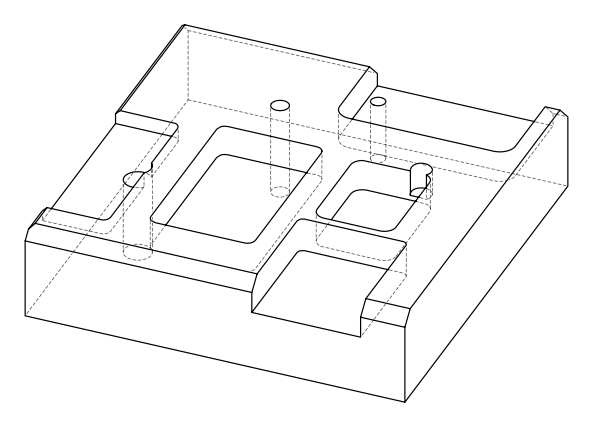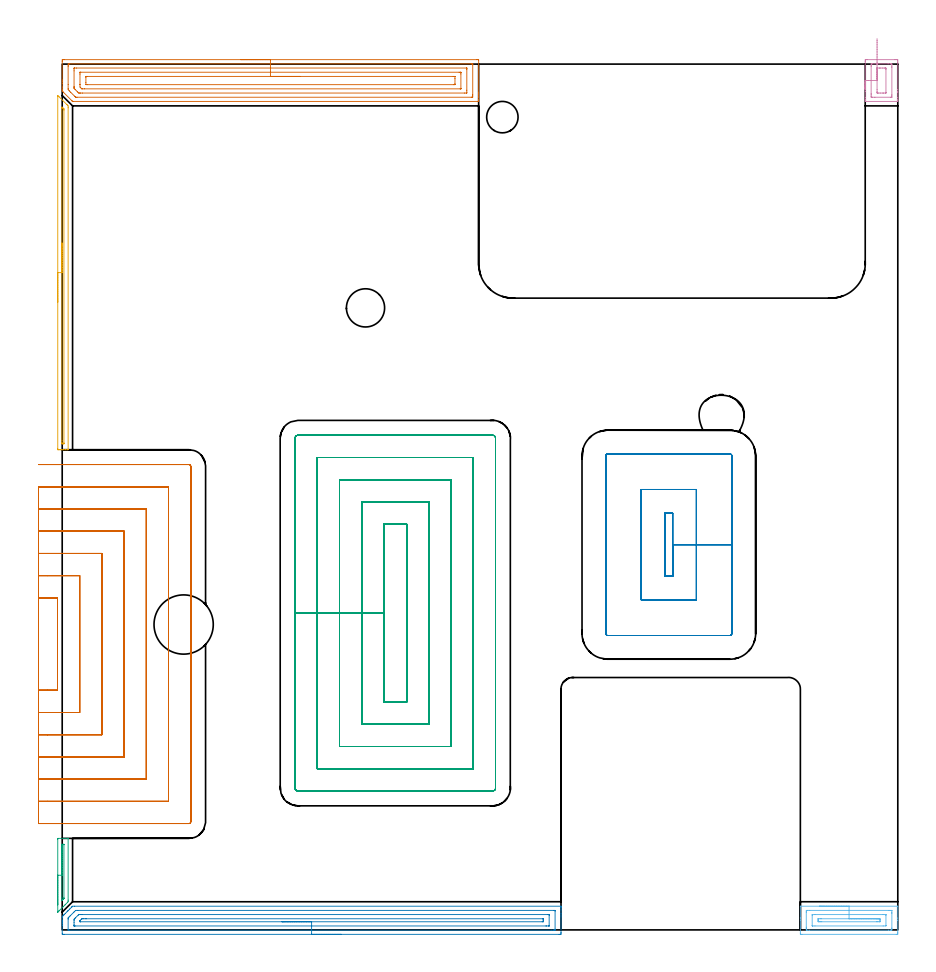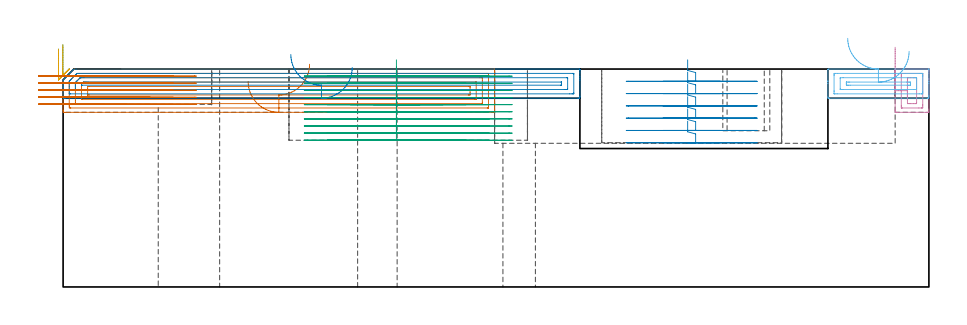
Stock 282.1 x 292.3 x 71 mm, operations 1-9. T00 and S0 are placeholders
(PLAN: 18 operations, 11 tool changes, 161.9 min)
(1 AREA_MILL | FG_CHAMFER_SURFACE | UGT0205_001 | 5.92 min | 14677 mm3)
(2 AREA_MILL_1 | FG_CHAMFER_SURFACE_1 | UGT0205_001 | 5.56 min | 7853 mm3)
(3 AREA_MILL_2 | FG_CHAMFER_SURFACE_2 | UGT0205_001 | 0.52 min | 157 mm3)
(4 AREA_MILL_3 | FG_CHAMFER_SURFACE_3 | UGT0205_001 | 0.69 min | 1792 mm3)
(5 AREA_MILL_4 | FG_CHAMFER_SURFACE_4 | UGT0205_001 | 2.04 min | 737 mm3)
(6 AREA_MILL_5 | FG_CHAMFER_SURFACE_5 | UGT0205_001 | 1.25 min | 1741 mm3)
(7 MILL_OPEN_POCKET | POCKET_OPEN | NXT0201_013 | Follow Part, ap 2.5, ae 75% | 18.97 min | 72846 mm3)
(8 MILL_RECTANGULAR_POCKET | POCKET_RECTANGULAR_STRAIGHT | UGT0201_008 | Follow Part, ap 4, ae 75% | 5.31 min | 107184 mm3)
(9 MILL_RECTANGULAR_POCKET_1 | POCKET_RECTANGULAR_STRAIGHT_1 | NXT0201_013 | Follow Part, ap 2.5, ae 75% | 27 min | 233850 mm3)
(10 MILL_SLOT | SLOT_PARTIAL_RECTANGULAR | NXT0201_008 | Follow Part, ap 1.5, ae 75% | 82.02 min | 177633 mm3)
(11 MILL_SLOT_1 | SLOT_PARTIAL_RECTANGULAR_1 | UGT0201_105 | Follow Part, ap 5.5, ae 75% | 10.74 min | 246693 mm3)
(12 MILL_BLIND_HOLE_FROM_SOLID_MATERIAL | STEP1POCKET | NXT0201_013 | Spiral | 0.64 min | 3138 mm3)
(13 INDEXABLE_INSERT_DRILL_THROUGH_HOLE_FROM_SOLID | STEP1HOLE | NXT0302_011 | 0.3 min | 18944 mm3)
(14 SPOT_DRILL | STEP1HOLE_1 | NXT0321_9005460120000 | 0.03 min | 5 mm3)
(15 SPOT_DRILL_1 | STEP1HOLE_2 | NXT0321_9005460120000 | 0.03 min | 4 mm3)
(16 DRILL_THROUGH_HOLE_INTO_CENTER | STEP1HOLE_1 | NXT0301_042 | 0.3 min | 2803 mm3)
(17 DRILL_TO_ENLARGE_THROUGH_HOLE | STEP1HOLE_1 | UGT0301_237 | 0.32 min | 6457 mm3)
(18 DRILL_THROUGH_HOLE_INTO_CENTER_1 | STEP1HOLE_2 | NXT0301_077 | 0.22 min | 4111 mm3)
(TOOL UGT0205_001 | Chamfer Mill 20 x 3 x 45 deg. | D20 FL50 Z2)
(TOOL NXT0201_013 | ENDMILL 10mm | D10 FL30 Z4)
(TOOL UGT0201_008 | End Mill 16 mm | D16 FL32 Z4)
(TOOL NXT0201_008 | ENDMILL 6mm [2P460-0600-NA 1630] | D6 FL26 Z6)
(TOOL UGT0201_105 | End Mill 22 mm | D22 FL25 Z2)
(TOOL NXT0302_011 | Index. Insert Drill 20mm [880-D2000L25-05] | D20 PA176 FL100 Z2)
(TOOL NXT0321_9005460120000 | NC Spot Drill, 142deg, 12mm, Carbide, Uncoated | D12 PA142 FL30 Z2)
(TOOL NXT0301_042 | Carbide Drill 7.1mm [860.1-0710-057A1-MM 2214] | D7.1 PA140 FL85 Z2)
(TOOL UGT0301_237 | Twist Drill 12.9 mm | D12.9 PA118 FL97 Z2)
(TOOL NXT0301_077 | Carbide Drill 10.6mm [860.1-1060-053A1-MM 2214] | D10.6 PA140 FL71 Z2)
(OP 1 AREA_MILL)
G17 G21 G94 G90
T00 M6
G54
G17 G0 G90 X60.3 Y293.8 S1061 M3
G43 Z81. H0
Z66.9
G94 G1 X60.338 Z66.028 F250.
X60.452 Z65.164
X60.641 Z64.312
X60.903 Z63.48
X61.237 Z62.674
X61.64 Z61.9
X62.109 Z61.164
X62.64 Z60.472
X63.229 Z59.829
X63.872 Z59.24
X64.564 Z58.708
X65.3 Z58.24
X66.074 Z57.837
X66.88 Z57.503
X67.712 Z57.241
X68.564 Z57.052
X69.428 Z56.938
X70.3 Z56.9
X139.982
X140.43 Y293.796 Z56.902
X140.59 Y293.792 Z56.906
X140.6 Y293.628 Z57.069
Y282.786 Z67.908
Y282.243 Z68.454
Y281.905 Z68.791
Y281.362 Z69.334
Y281.024 Z69.671
Y280.348 Z70.351
Y280.04 Z70.659
Y279.701 Z70.989
X140.595 Y279.7 Z70.99
X140.429 Z71.
X3.74
X3.502 Y279.701 Z70.993
X3.498 Y279.702 Z70.992
X3.38 Y279.819 Z70.878
X3.298 Y279.901 Z70.798
X0.375 Y282.825 Z67.875
X0.172 Y283.03 Z67.669
X0.01 Y283.201 Z67.498
X0.007 Y283.226 Z67.473
X0. Y283.565 Z67.135
Y283.872 Z66.828
Y284.548 Z66.147
Y285.767 Z64.93
Y286.31 Z64.385
Y286.919 Z63.776
Y293.085 Z57.612
X0.003 Y293.357 Z57.341
X0.01 Y293.792 Z56.906
X0.173 Y293.796 Z56.902
X0.618 Y293.8 Z56.9
X70.3
Y292.386 Z58.314
X138.195 Y292.385 Z58.315
X138.288
X138.567 Y292.379 Z58.321
X138.591 Y292.376 Z58.324
X138.595 Y292.354 Z58.346
X138.598 Y292.322 Z58.378
X138.599 Y292.291 Z58.409
X138.6 Y292.077 Z58.623
X138.599 Y281.905 Z68.795
X138.596 Y281.51 Z69.19
X138.586 Y281.121 Z69.579
X138.195 Y281.116 Z69.584
X138.103 Y281.115 Z69.585
X4.993
X4.593 Y281.12 Z69.58
X4.548 Y281.121 Z69.579
X4.474 Y281.188 Z69.512
X4.347 Y281.308 Z69.392
X4.192 Y281.459 Z69.241
X2.865 Y282.786 Z67.914
X2.405 Y283.253 Z67.447
X2.01 Y283.667 Z67.033
X2.003 Y284.063 Z66.637
X2. Y285.429 Z65.271
X2.001 Y291.595 Z59.105
X2.004 Y291.99 Z58.71
X2.014 Y292.379 Z58.321
X2.405 Y292.384 Z58.316
X2.497 Y292.385 Z58.315
X70.3 Y292.386 Z58.314
Y290.972 Z59.728
X136.496 Y290.971 Z59.729
X136.565 Y290.97 Z59.73
X136.586 Y290.968 Z59.732
X136.59 Y290.966 Z59.734
X136.594 Y290.956 Z59.744
X136.597 Y290.903 Z59.797
X136.599 Y290.714 Z59.986
X136.6 Y290.525 Z60.175
Y283.478 Z67.222
X136.598 Y282.786 Z67.914
X136.596 Y282.601 Z68.099
X136.591 Y282.54 Z68.16
X136.538 Y282.535 Z68.165
X136.408 Y282.533 Z68.167
X135.776 Y282.529 Z68.171
X6.872
X6.238 Y282.53 Z68.17
X5.978 Y282.532 Z68.168
X5.718 Y282.536 Z68.164
X5.566 Y282.545 Z68.155
X5.483 Y282.624 Z68.076
X5.315 Y282.786 Z67.914
X5.085 Y283.014 Z67.686
X4.433 Y283.667 Z67.033
X4.192 Y283.911 Z66.789
X4.039 Y284.073 Z66.627
X4.01 Y284.134 Z66.566
X4.005 Y284.233 Z66.467
X4.002 Y284.359 Z66.341
X4.001 Y284.548 Z66.152
X4. Y284.737 Z65.963
Y290.022 Z60.678
X4.002 Y290.714 Z59.986
X4.004 Y290.899 Z59.801
X4.009 Y290.96 Z59.74
X4.062 Y290.965 Z59.735
X4.192 Y290.967 Z59.733
X4.824 Y290.971 Z59.729
X70.3 Y290.972 Z59.728
Y289.557 Z61.143
X134.008
X134.467 Y289.555 Z61.145
X134.57 Y289.552 Z61.148
X134.586 Y289.551 Z61.149
X134.59 Y289.536 Z61.164
X134.595 Y289.486 Z61.214
X134.598 Y289.384 Z61.316
X134.6 Y288.974 Z61.726
X134.599 Y284.118 Z66.582
X134.597 Y284.011 Z66.689
X134.593 Y283.958 Z66.742
X134.59 Y283.95 Z66.75
X134.581 Y283.947 Z66.753
X134.547 Y283.945 Z66.755
X134.342 Y283.943 Z66.757
X7.485
X6.872 Y283.947 Z66.753
X6.668 Y283.95 Z66.75
X6.602 Y283.958 Z66.742
X6.548 Y284.009 Z66.691
X6.437 Y284.118 Z66.582
X6.011 Y284.548 Z66.152
X6. Y285.407 Z65.293
Y285.429 Z65.271
Y288.931 Z61.769
X6.001 Y289.382 Z61.318
X6.003 Y289.489 Z61.211
X6.007 Y289.542 Z61.158
X6.01 Y289.55 Z61.15
X6.019 Y289.553 Z61.147
X6.053 Y289.555 Z61.145
X6.258 Y289.557 Z61.143
X70.3
Y288.143 Z62.557
X132.015
X132.16 Y288.142 Z62.558
X132.451 Y288.136 Z62.564
X132.591 Y288.132 Z62.568
X132.594 Y288.114 Z62.586
X132.597 Y288.071 Z62.629
X132.6 Y287.422 Z63.278
Y285.66 Z65.04
Y285.429 Z65.271
X132.598 Y285.388 Z65.312
X132.595 Y285.369 Z65.331
X132.593 Y285.365 Z65.335
X132.524 Y285.362 Z65.338
X132.233 Y285.358 Z65.342
X132.087 Y285.357 Z65.343
X8.586
X8.44 Y285.358 Z65.342
X8.149 Y285.364 Z65.336
X8.009 Y285.368 Z65.332
X8.006 Y285.386 Z65.314
X8.003 Y285.429 Z65.271
X8. Y286.078 Z64.622
Y287.84 Z62.86
Y288.071 Z62.629
X8.002 Y288.112 Z62.588
X8.005 Y288.131 Z62.569
X8.007 Y288.135 Z62.565
X8.076 Y288.138 Z62.562
X8.367 Y288.142 Z62.558
X8.513 Y288.143 Z62.557
X70.3
X71.172 Z62.595
X72.037 Z62.709
X72.888 Z62.898
X73.72 Z63.16
X74.526 Z63.494
X75.3 Z63.897
X76.036 Z64.365
X76.728 Z64.896
X77.371 Z65.486
X77.96 Z66.129
X78.492 Z66.821
X78.96 Z67.557
X79.363 Z68.331
X79.697 Z69.137
X79.959 Z69.969
X80.148 Z70.82
X80.262 Z71.685
X80.3 Z72.557
G0 Z81.
M5
M2
(OP 2 AREA_MILL_1)
G17 G21 G94 G90
T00 M6
G54
G17 G0 G90 X94.2 Y-1.5 S1061 M3
G43 Z81. H0
Z71.5
G94 G1 X94.162 Z70.628 F250.
X94.048 Z69.763
X93.859 Z68.912
X93.597 Z68.08
X93.263 Z67.274
X92.86 Z66.5
X92.392 Z65.764
X91.86 Z65.072
X91.271 Z64.429
X90.628 Z63.84
X89.936 Z63.308
X89.2 Z62.84
X88.426 Z62.437
X87.62 Z62.103
X86.788 Z61.841
X85.936 Z61.652
X85.072 Z61.538
X84.2 Z61.5
X0.625
X0.249 Y-1.497 Z61.501
X0.01 Y-1.492 Z61.504
X0. Y-1.129 Z61.868
Y1.498 Z64.493
Y2.025 Z65.022
Y2.374 Z65.37
Y2.901 Z65.897
Y3.25 Z66.245
Y4.215 Z67.215
X0.01 Y4.505 Z67.502
X0.065 Y4.564 Z67.562
X0.178 Y4.679 Z67.677
X0.501 Y5.001 Z68.
X0.625 Y5.127 Z68.123
X0.791 Y5.293 Z68.288
X1.072 Y5.572 Z68.572
X1.085 Y5.585 Z68.585
X1.667 Y6.169 Z69.164
X1.952 Y6.452 Z69.452
X1.981 Y6.481 Z69.481
X2.543 Y7.045 Z70.041
X3.128 Y7.629 Z70.628
X3.307 Y7.807 Z70.806
X3.324 Y7.824 Z70.824
X3.505 Y7.997 Z70.988
X4.2 Y8. Z71.
X168.222
X168.39 Y7.997 Z70.988
X168.398 Y7.853 Z70.846
X168.4 Y7.704 Z70.704
Y7.451 Z70.45
Y6.753 Z69.748
Y5.528 Z68.525
Y5.001 Z67.996
Y4.389 Z67.384
Y-0.865 Z62.132
X168.397 Y-1.129 Z61.869
X168.39 Y-1.493 Z61.505
X168.152 Y-1.498 Z61.501
X167.775 Y-1.5 Z61.5
X84.2
Y-0.086 Z62.914
X2.413 Y-0.085 Z62.915
X2.241 Y-0.084 Z62.916
X2.057 Y-0.081 Z62.919
X2.018 Y-0.079 Z62.921
X2.01 Y-0.057 Z62.943
X2.007 Y-0.024 Z62.976
X2.001 Y0.15 Z63.15
Y3.653 Z66.653
X2.006 Y3.89 Z66.89
X2.01 Y4.007 Z67.007
X2.024 Y4.062 Z67.062
X2.082 Y4.126 Z67.126
X2.243 Y4.292 Z67.292
X2.413 Y4.463 Z67.463
X2.685 Y4.735 Z67.735
X3.827 Y5.877 Z68.877
X4.012 Y6.062 Z69.062
X4.2 Y6.248 Z69.248
X4.46 Y6.499 Z69.499
X4.557 Y6.579 Z69.579
X5.265 Y6.585 Z69.585
X165.987
X166.159 Y6.584 Z69.584
X166.343 Y6.58 Z69.58
X166.382 Y6.579 Z69.579
X166.39 Y6.557 Z69.557
X166.393 Y6.524 Z69.524
X166.399 Y6.35 Z69.35
Y0.219 Z63.219
X166.396 Y0.084 Z63.084
X166.39 Y-0.024 Z62.976
X166.385 Y-0.079 Z62.921
X166.348 Y-0.08 Z62.92
X165.987 Y-0.085 Z62.916
X165.816 Z62.915
X165.093 Y-0.086 Z62.914
X84.2
Y1.328 Z64.328
X4.374 Y1.329 Z64.329
X4.2 Y1.33 Z64.33
X4.028 Y1.334 Z64.334
X4.012 Y1.335 Z64.335
X4.009 Y1.347 Z64.347
X4.004 Y1.381 Z64.381
X4.001 Y1.433 Z64.433
X4. Y1.498 Z64.498
Y1.695 Z64.695
Y2.57 Z65.57
X4.004 Y3.25 Z66.25
X4.008 Y3.439 Z66.439
X4.024 Y3.613 Z66.613
X4.2 Y3.798 Z66.798
X4.365 Y3.965 Z66.965
X4.525 Y4.126 Z67.126
X5.403 Y5.001 Z68.001
X5.521 Y5.114 Z68.114
X5.565 Y5.154 Z68.154
X5.594 Y5.165 Z68.165
X5.641 Y5.167 Z68.167
X5.816 Y5.17 Z68.17
X5.988 Y5.171 Z68.171
X6.708 Y5.172 Z68.172
X164.026 Y5.171 Z68.171
X164.2 Y5.17 Z68.17
X164.372 Y5.166 Z68.166
X164.388 Y5.165 Z68.165
X164.391 Y5.153 Z68.153
X164.397 Y5.119 Z68.119
X164.399 Y5.067 Z68.067
X164.4 Y5.001 Z68.001
X164.399 Y1.498 Z64.498
X164.396 Y1.4 Z64.4
X164.392 Y1.352 Z64.352
X164.389 Y1.335 Z64.335
X164.368 Y1.333 Z64.333
X164.2 Y1.331 Z64.331
X163.479 Y1.328 Z64.328
X163.306
X84.2
Y2.743 Z65.743
X6.166
X6.102 Y2.744 Z65.744
X6.032 Y2.747 Z65.747
X6.012 Y2.749 Z65.749
X6.009 Y2.767 Z65.767
X6.006 Y2.819 Z65.819
X6.007 Y3.028 Z66.028
X6.01 Y3.132 Z66.132
X6.05 Y3.189 Z66.189
X6.107 Y3.25 Z66.25
X6.492 Y3.632 Z66.632
X6.628 Y3.75 Z66.75
X6.882 Y3.753 Z66.753
X7.259 Y3.756 Z66.756
X7.776 Y3.757 Z66.757
X8.152
X162.254
X162.312 Y3.756 Z66.756
X162.374 Y3.753 Z66.753
X162.389 Y3.751 Z66.751
X162.393 Y3.731 Z66.731
X162.396 Y3.68 Z66.68
X162.4 Y3.262 Z66.262
Y3.25 Z66.25
X162.393 Y2.818 Z65.818
X162.39 Y2.765 Z65.765
X162.383 Y2.749 Z65.749
X162.346 Y2.748 Z65.748
X162.209 Y2.745 Z65.745
X162.035 Y2.743 Z65.743
X84.2
X83.328 Z65.781
X82.464 Z65.895
X81.612 Z66.083
X80.78 Z66.346
X79.974 Z66.68
X79.2 Z67.082
X78.464 Z67.551
X77.772 Z68.082
X77.129 Z68.672
X76.54 Z69.315
X76.008 Z70.007
X75.54 Z70.743
X75.137 Z71.516
X74.803 Z72.322
X74.541 Z73.154
X74.352 Z74.006
X74.238 Z74.871
X74.2 Z75.743
G0 Z81.
M5
M2
(OP 3 AREA_MILL_2)
G17 G21 G94 G90
T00 M6
G54
G17 G0 G90 X-1.5 Y8.45 S1061 M3
G43 Z81. H0
Z77.5
G94 G1 Y8.488 Z76.628 F250.
Y8.602 Z75.763
Y8.791 Z74.912
Y9.053 Z74.08
Y9.387 Z73.274
Y9.79 Z72.5
Y10.258 Z71.764
Y10.79 Z71.072
Y11.379 Z70.429
Y12.022 Z69.839
Y12.714 Z69.308
Y13.45 Z68.84
Y14.224 Z68.437
Y15.03 Z68.103
Y15.862 Z67.841
Y16.714 Z67.652
Y17.578 Z67.538
Y18.45 Z67.5
Y30.614
X-1.496 Y30.841 Z67.504
X-1.492 Y30.899 Z67.506
X1.886 Z70.885
X1.995 Y30.89 Z70.993
X2. Y30.841 Z71.
Y10.042
X1.996 Y9.505 Z70.989
X1.831 Y9.328 Z70.826
X0.964 Y8.463 Z69.963
X0.33 Y7.829 Z69.329
X-0.998 Y6.502 Z68.001
X-1.07 Y6.429 Z67.928
X-1.376 Y6.123 Z67.622
X-1.442 Y6.059 Z67.556
X-1.493 Y6.018 Z67.505
X-1.5 Y6.059 Z67.5
Y6.066
Y18.45
X-0.086 Z68.914
X-0.085 Y28.628 Z68.915
X-0.083 Y28.797 Z68.917
X-0.079 Y28.879 Z68.921
X-0.077 Y28.89 Z68.923
X-0.058 Y28.894 Z68.942
X-0.02 Y28.897 Z68.98
X0.115 Y28.899 Z69.115
X0.42 Y28.9 Z69.42
X0.525 Y28.897 Z69.525
X0.564 Y28.894 Z69.564
X0.576 Y28.891 Z69.576
X0.579 Y28.878 Z69.579
X0.583 Y28.831 Z69.583
X0.585 Y28.733 Z69.585
X0.586 Y10.86 Z69.586
X0.584 Y10.682 Z69.584
X0.581 Y10.593 Z69.581
X0.579 Y10.552 Z69.579
X0.554 Y10.516 Z69.554
X0.389 Y10.345 Z69.389
X0.092 Y10.042 Z69.092
X-0.024 Y9.927 Z68.976
X-0.051 Y9.902 Z68.949
X-0.076 Y9.883 Z68.924
X-0.079 Y9.882 Z68.921
X-0.082 Y9.934 Z68.918
X-0.084 Y10.042 Z68.916
X-0.086 Y10.45 Z68.914
Y10.822
Y18.45
Y19.322 Z68.952
Y20.186 Z69.066
Y21.038 Z69.255
Y21.87 Z69.517
Y22.676 Z69.851
Y23.45 Z70.254
Y24.186 Z70.723
Y24.878 Z71.254
Y25.521 Z71.843
Y26.11 Z72.486
Y26.641 Z73.178
Y27.11 Z73.914
Y27.513 Z74.688
Y27.847 Z75.494
Y28.109 Z76.326
Y28.298 Z77.178
Y28.412 Z78.043
Y28.45 Z78.914
G0 Z81.
M5
M2
(OP 4 AREA_MILL_3)
G17 G21 G94 G90
T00 M6
G54
G17 G0 G90 X271.1 Y286.747 S1061 M3
G43 Z81. H0
Z78.089
G94 G1 Y286.158 Z77.445 F250.
Y285.627 Z76.753
Y285.159 Z76.017
Y284.756 Z75.244
Y284.422 Z74.437
Y284.16 Z73.605
Y283.971 Z72.754
Y283.858 Z71.889
Y283.82 Z71.017
Y283.858 Z70.146
Y283.972 Z69.281
Y284.161 Z68.429
Y284.423 Z67.597
Y284.757 Z66.791
Y285.16 Z66.017
Y285.629 Z65.282
Y286.161 Z64.59
Y286.75 Z63.947
Y293.064 Z57.633
X271.103 Y293.357 Z57.34
X271.11 Y293.792 Z56.906
X271.252 Y293.795 Z56.903
X271.695 Y293.8 Z56.9
X281.056
X281.505 Y293.799 Z56.901
X281.948 Y293.795 Z56.903
X282.091 Y293.792 Z56.906
X282.095 Y293.357 Z57.341
X282.1 Y292.768 Z57.929
Y283.667 Z67.028
Y283.082 Z67.616
Y282.786 Z67.911
Y281.024 Z69.67
Y280.433 Z70.266
Y280.143 Z70.556
Y279.996 Z70.703
X282.09 Y279.706 Z70.993
X281.95 Y279.7 Z71.
X271.25
X271.11 Y279.706 Z70.993
X271.1 Y279.998 Z70.702
Y280.433 Z70.266
Y281.024 Z69.671
Y283.082 Z67.616
Y283.667 Z67.028
Y284.255 Z66.44
Y286.75 Z63.947
X272.141 Y286.751 Z63.949
X273.1 Y286.75 Z63.95
Y291.595 Z59.105
X273.102 Y291.967 Z58.733
X273.11 Y292.343 Z58.357
X273.113 Y292.38 Z58.32
X273.13 Y292.381 Z58.319
X273.179 Y292.384 Z58.316
X273.279 Y292.385 Z58.315
X273.479 Y292.386 Z58.314
X278.829
X279.721 Y292.385 Z58.315
X279.814 Y292.384 Z58.316
X280.076 Y292.379 Z58.321
X280.09 Y292.294 Z58.406
X280.097 Y292.105 Z58.595
X280.099 Y291.595 Z59.105
X280.1 Y291.221 Z59.479
Y281.905 Z68.795
X280.098 Y281.533 Z69.167
X280.09 Y281.157 Z69.543
X280.087 Y281.12 Z69.58
X280.07 Y281.119 Z69.581
X280.021 Y281.116 Z69.584
X279.921 Y281.115 Z69.585
X279.721 Y281.114 Z69.586
X274.371
X273.479 Y281.115 Z69.585
X273.386 Y281.116 Z69.584
X273.124 Y281.121 Z69.579
X273.11 Y281.206 Z69.494
X273.103 Y281.395 Z69.305
X273.101 Y281.905 Z68.795
X273.1 Y282.279 Z68.421
Y286.75 Z63.95
X275.1
X275.101 Y290.873 Z59.827
X275.106 Y290.928 Z59.772
X275.11 Y290.964 Z59.736
X275.133 Y290.966 Z59.734
X275.262 Y290.968 Z59.732
X275.894 Y290.971 Z59.729
X276.154 Y290.972 Z59.728
X277.046
X277.677 Y290.971 Z59.729
X277.938 Y290.97 Z59.73
X278.024 Y290.968 Z59.732
X278.085 Y290.965 Z59.735
X278.09 Y290.874 Z59.826
X278.096 Y290.714 Z59.986
X278.099 Y290.554 Z60.146
X278.1 Y282.786 Z67.914
X278.099 Y282.627 Z68.073
X278.094 Y282.573 Z68.127
X278.09 Y282.536 Z68.164
X278.067 Y282.535 Z68.165
X277.938 Y282.532 Z68.168
X277.306 Y282.529 Z68.171
X277.046
X276.154 Y282.528 Z68.172
X275.523 Y282.529 Z68.171
X275.262 Y282.531 Z68.169
X275.176 Y282.532 Z68.168
X275.116 Y282.535 Z68.165
X275.11 Y282.626 Z68.074
X275.104 Y282.786 Z67.914
X275.101 Y282.946 Z67.754
X275.1 Y283.667 Z67.033
Y286.75 Z63.95
Y287.393 Z63.361
Y288.085 Z62.83
Y288.821 Z62.361
Y289.595 Z61.958
Y290.401 Z61.624
Y291.233 Z61.362
Y292.085 Z61.173
Y292.95 Z61.059
Y293.821 Z61.021
Y294.693 Z61.059
Y295.558 Z61.173
Y296.409 Z61.362
Y297.241 Z61.624
Y298.047 Z61.958
Y298.821 Z62.361
Y299.557 Z62.83
Y300.249 Z63.361
Y300.892 Z63.95
G0 Z81.
M5
M2
(OP 5 AREA_MILL_4)
G17 G21 G94 G90
T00 M6
G54
G17 G0 G90 X-1.5 Y211.9 S1061 M3
G43 Z81. H0
Z77.5
G94 G1 Y211.938 Z76.628 F250.
Y212.052 Z75.763
Y212.241 Z74.912
Y212.503 Z74.08
Y212.837 Z73.274
Y213.24 Z72.5
Y213.709 Z71.764
Y214.24 Z71.072
Y214.829 Z70.429
Y215.472 Z69.84
Y216.164 Z69.308
Y216.9 Z68.84
Y217.674 Z68.437
Y218.48 Z68.103
Y219.312 Z67.841
Y220.164 Z67.652
Y221.029 Z67.538
Y221.9 Z67.5
X-1.499 Y281.418 Z67.501
X-1.497 Y281.696 Z67.503
X-1.496 Z67.504
X-1.07 Y281.272 Z67.927
X1.57 Y278.631 Z70.567
X1.75 Y278.45 Z70.75
X1.802 Y278.398 Z70.802
X1.996 Y278.195 Z70.989
X2. Y277.559 Z71.
Y162.233
X1.994 Y162.11 Z70.992
X1.742 Y162.1 Z70.741
X1.042 Z70.041
X0.338 Z69.337
X-0.19 Z68.806
X-0.454 Z68.543
X-1.07 Z67.927
X-1.334 Z67.664
X-1.491 Y162.102 Z67.505
X-1.5 Y162.451 Z67.5
Y221.9
X-0.086 Z68.914
X-0.085 Y277.453 Z68.915
X-0.084 Y277.559 Z68.916
X-0.079 Y277.797 Z68.921
X-0.003 Y277.741 Z68.997
X0.188 Y277.559 Z69.188
X0.441 Y277.307 Z69.441
X0.505 Y277.24 Z69.505
X0.554 Y277.185 Z69.554
X0.579 Y277.152 Z69.579
X0.58 Y277.113 Z69.58
X0.585 Y276.775 Z69.585
X0.586 Y164.423 Z69.586
X0.584 Y164.236 Z69.584
X0.581 Y164.143 Z69.581
X0.579 Y164.125 Z69.579
X0.564 Y164.11 Z69.564
X0.429 Y164.107 Z69.429
X0.162 Y164.103 Z69.162
X-0.004 Y164.11 Z68.996
X-0.079 Y164.12 Z68.921
X-0.084 Y164.353 Z68.916
X-0.085 Y164.46 Z68.915
X-0.086 Y165.14 Z68.914
Y221.9
Y222.772 Z68.952
Y223.637 Z69.066
Y224.488 Z69.255
Y225.32 Z69.517
Y226.126 Z69.851
Y226.9 Z70.254
Y227.636 Z70.723
Y228.328 Z71.254
Y228.971 Z71.843
Y229.561 Z72.486
Y230.092 Z73.178
Y230.56 Z73.914
Y230.963 Z74.688
Y231.297 Z75.494
Y231.559 Z76.326
Y231.748 Z77.178
Y231.862 Z78.043
Y231.9 Z78.914
G0 Z81.
M5
M2
(OP 6 AREA_MILL_5)
G17 G21 G94 G90
T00 M6
G54
G17 G0 G90 X255.65 Y8. S1061 M3
G43 Z81. H0
G94 G1 X255.688 Z80.128 F250.
X255.802 Z79.263
X255.991 Z78.412
X256.253 Z77.58
X256.587 Z76.774
X256.99 Z76.
X257.458 Z75.264
X257.99 Z74.572
X258.579 Z73.929
X259.222 Z73.34
X259.914 Z72.808
X260.65 Z72.34
X261.424 Z71.937
X262.23 Z71.603
X263.062 Z71.341
X263.914 Z71.152
X264.778 Z71.038
X265.65 Z71.
X282.033
X282.09 Y7.996 Z70.991
X282.1 Y7.888 Z70.886
Y3.994 Z66.992
Y3.253 Z66.247
Y-0.757 Z62.239
X282.096 Y-1.129 Z61.867
X282.09 Y-1.491 Z61.505
X281.591 Y-1.5 Z61.5
X249.709
X249.339 Y-1.495 Z61.502
X249.21 Y-1.491 Z61.505
X249.2 Y-1.129 Z61.867
Y3.25 Z66.243
Y3.994 Z66.992
Y4.126 Z67.124
X249.201 Y7.89 Z70.888
X249.21 Y7.996 Z70.991
X249.267 Y8. Z71.
X265.65
Y6.586 Z69.586
X279.103
X279.819 Y6.584 Z69.584
X279.992 Y6.582 Z69.582
X280.089 Y6.579 Z69.579
X280.093 Y6.549 Z69.549
X280.098 Y6.478 Z69.478
X280.1 Y5.877 Z68.877
Y5.6 Z68.6
X280.099 Y0.623 Z63.623
X280.098 Y0.348 Z63.348
X280.09 Y0.068 Z63.068
X280.079 Y-0.079 Z62.921
X279.998 Y-0.081 Z62.919
X279.819 Y-0.084 Z62.916
X279.65 Y-0.085 Z62.915
X278.934 Y-0.086 Z62.914
X252.197
X251.481 Y-0.084 Z62.916
X251.308 Y-0.082 Z62.918
X251.211 Y-0.079 Z62.921
X251.208 Y-0.049 Z62.951
X251.202 Y0.022 Z63.022
X251.2 Y0.623 Z63.623
Y0.9 Z63.9
X251.201 Y5.877 Z68.877
X251.202 Y6.152 Z69.152
X251.21 Y6.432 Z69.432
X251.221 Y6.579 Z69.579
X251.302 Y6.581 Z69.581
X251.481 Y6.584 Z69.584
X251.65 Y6.585 Z69.585
X252.366 Y6.586 Z69.586
X265.65
Y5.172 Z68.172
X277.163 Y5.171 Z68.171
X277.878 Y5.17 Z68.17
X278.048 Y5.166 Z68.166
X278.068 Y5.165 Z68.165
X278.09 Y5.152 Z68.152
X278.097 Y5.053 Z68.053
X278.099 Y5.001 Z68.001
Y1.499 Z64.499
X278.098 Y1.449 Z64.449
X278.092 Y1.397 Z64.397
X278.082 Y1.335 Z64.335
X277.163 Y1.329 Z64.329
X254.137
X253.422 Y1.33 Z64.33
X253.252 Y1.334 Z64.334
X253.232 Y1.335 Z64.335
X253.21 Y1.348 Z64.348
X253.203 Y1.447 Z64.447
X253.201 Y1.499 Z64.499
Y5.001 Z68.001
X253.202 Y5.051 Z68.051
X253.208 Y5.103 Z68.103
X253.218 Y5.165 Z68.165
X254.137 Y5.171 Z68.171
X265.65 Y5.172 Z68.172
Y3.757 Z66.757
X274.879
X275.391 Y3.756 Z66.756
X275.767 Y3.754 Z66.754
X276.038 Y3.75 Z66.75
X276.09 Y3.739 Z66.739
X276.094 Y3.638 Z66.638
X276.099 Y3.426 Z66.426
X276.1 Y3.25 Z66.25
X276.099 Y2.9 Z65.9
X276.097 Y2.812 Z65.812
X276.094 Y2.769 Z65.769
X276.091 Y2.752 Z65.752
X276.074 Y2.75 Z65.75
X275.901 Y2.746 Z65.746
X275.391 Y2.743 Z65.743
X275.019
X256.421
X255.909 Y2.744 Z65.744
X255.533 Y2.746 Z65.746
X255.262 Y2.75 Z65.75
X255.21 Y2.76 Z65.76
X255.206 Y2.862 Z65.862
X255.201 Y3.074 Z66.074
X255.2 Y3.25 Z66.25
X255.201 Y3.6 Z66.6
X255.203 Y3.688 Z66.688
X255.206 Y3.731 Z66.731
X255.209 Y3.748 Z66.748
X255.226 Y3.75 Z66.75
X255.399 Y3.754 Z66.754
X255.909 Y3.757 Z66.757
X256.281
X265.65
X266.522 Z66.795
X267.386 Z66.909
X268.238 Z67.098
X269.07 Z67.36
X269.876 Z67.694
X270.65 Z68.097
X271.386 Z68.566
X272.078 Z69.097
X272.721 Z69.686
X273.31 Z70.329
X273.842 Z71.022
X274.31 Z71.757
X274.713 Z72.531
X275.047 Z73.337
X275.309 Z74.169
X275.498 Z75.021
X275.612 Z75.886
X275.65 Z76.757
G0 Z81.
M5
M2
(OP 7 MILL_OPEN_POCKET)
G17 G21 G94 G90
T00 M6
G54
G17 G0 G90 X-8. Y80.9 S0 M3
G43 Z81. H0
Z68.7
G94 G1 X-5. F250.
X-1.6 F500.
Y112.1
X-5.
X-8. F250.
Y73.4
X-5.
X5.9 F500.
Y119.6
X-5.
X-8. F250.
Y65.9
X-5.
X13.4 F500.
Y127.1
X-5.
X-8. F250.
Y58.4
X-5.
X20.9 F500.
Y134.6
X-5.
X-8. F250.
Y50.9
X-5.
X28.4 F500.
Y142.1
X-5.
X-8. F250.
Y43.4
X-5.
X35.9 F500.
Y149.6
X-5.
X-8. F250.
Y35.9
X-5.
X42.8 F500.
G3 X43.4 Y36.5 R0.6
G1 Y156.5
G3 X42.8 Y157.1 R0.6
G1 X-5.
X-8. F250.
G0 Y80.9 Z66.4
G1 X-5.
X-1.6 F500.
Y112.1
X-5.
X-8. F250.
Y73.4
X-5.
X5.9 F500.
Y119.6
X-5.
X-8. F250.
Y65.9
X-5.
X13.4 F500.
Y127.1
X-5.
X-8. F250.
Y58.4
X-5.
X20.9 F500.
Y134.6
X-5.
X-8. F250.
Y50.9
X-5.
X28.4 F500.
Y142.1
X-5.
X-8. F250.
Y43.4
X-5.
X35.9 F500.
Y149.6
X-5.
X-8. F250.
Y35.9
X-5.
X42.8 F500.
G3 X43.4 Y36.5 R0.6
G1 Y156.5
G3 X42.8 Y157.1 R0.6
G1 X-5.
X-8. F250.
G0 Y80.9 Z64.1
G1 X-5.
X-1.6 F500.
Y112.1
X-5.
X-8. F250.
Y73.4
X-5.
X5.9 F500.
Y119.6
X-5.
X-8. F250.
Y65.9
X-5.
X13.4 F500.
Y127.1
X-5.
X-8. F250.
Y58.4
X-5.
X20.9 F500.
Y134.6
X-5.
X-8. F250.
Y50.9
X-5.
X28.4 F500.
Y142.1
X-5.
X-8. F250.
Y43.4
X-5.
X35.9 F500.
Y149.6
X-5.
X-8. F250.
Y35.9
X-5.
X42.8 F500.
G3 X43.4 Y36.5 R0.6
G1 Y156.5
G3 X42.8 Y157.1 R0.6
G1 X-5.
X-8. F250.
G0 Y80.9 Z61.8
G1 X-5.
X-1.6 F500.
Y112.1
X-5.
X-8. F250.
Y73.4
X-5.
X5.9 F500.
Y119.6
X-5.
X-8. F250.
Y65.9
X-5.
X13.4 F500.
Y127.1
X-5.
X-8. F250.
Y58.4
X-5.
X20.9 F500.
Y134.6
X-5.
X-8. F250.
Y50.9
X-5.
X28.4 F500.
Y142.1
X-5.
X-8. F250.
Y43.4
X-5.
X35.9 F500.
Y149.6
X-5.
X-8. F250.
Y35.9
X-5.
X42.8 F500.
G3 X43.4 Y36.5 R0.6
G1 Y156.5
G3 X42.8 Y157.1 R0.6
G1 X-5.
X-8. F250.
G0 Y80.9 Z59.5
G1 X-5.
X-1.6 F500.
Y112.1
X-5.
X-8. F250.
Y73.4
X-5.
X5.9 F500.
Y119.6
X-5.
X-8. F250.
Y65.9
X-5.
X13.4 F500.
Y127.1
X-5.
X-8. F250.
Y58.4
X-5.
X20.9 F500.
Y134.6
X-5.
X-8. F250.
Y50.9
X-5.
X28.4 F500.
Y142.1
X-5.
X-8. F250.
Y43.4
X-5.
X35.9 F500.
Y149.6
X-5.
X-8. F250.
Y35.9
X-5.
X42.8 F500.
G3 X43.4 Y36.5 R0.6
G1 Y156.5
G3 X42.8 Y157.1 R0.6
G1 X-5.
X-8. F250.
G0 Z81.
M5
M2
(OP 8 MILL_RECTANGULAR_POCKET)
G17 G21 G94 G90
T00 M6
G54
G17 G0 G90 X203.5 Y132.274 S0 M3
G43 Z81. H0
Z74.
G94 G1 Y119.4 Z70.55 F250.
X206.1 Z69.854
Y130.05 Z67.
Y140.7 F500.
X203.5
Y119.4
X206.1
Y130.05
X214.1
Y148.7
X195.5
Y111.4
X214.1
Y130.05
X226.1
Y160.
G3 X225.4 Y160.7 R0.7
G1 X184.2
G3 X183.5 Y160. R0.7
G1 Y100.1
G3 X184.2 Y99.4 R0.7
G1 X225.4
G3 X226.1 Y100.1 R0.7
G1 Y130.05
Y131.05
G0 X203.5 Y132.274 Z70.
G1 Y119.4 Z66.55 F250.
X206.1 Z65.854
Y130.05 Z63.
Y140.7 F500.
X203.5
Y119.4
X206.1
Y130.05
X214.1
Y148.7
X195.5
Y111.4
X214.1
Y130.05
X226.1
Y160.
G3 X225.4 Y160.7 R0.7
G1 X184.2
G3 X183.5 Y160. R0.7
G1 Y100.1
G3 X184.2 Y99.4 R0.7
G1 X225.4
G3 X226.1 Y100.1 R0.7
G1 Y130.05
Y131.05
G0 X203.5 Y132.274 Z66.
G1 Y119.4 Z62.55 F250.
X206.1 Z61.854
Y130.05 Z59.
Y140.7 F500.
X203.5
Y119.4
X206.1
Y130.05
X214.1
Y148.7
X195.5
Y111.4
X214.1
Y130.05
X226.1
Y160.
G3 X225.4 Y160.7 R0.7
G1 X184.2
G3 X183.5 Y160. R0.7
G1 Y100.1
G3 X184.2 Y99.4 R0.7
G1 X225.4
G3 X226.1 Y100.1 R0.7
G1 Y130.05
Y131.05
G0 X203.5 Y132.274 Z62.
G1 Y119.4 Z58.55 F250.
X206.1 Z57.854
Y130.05 Z55.
Y140.7 F500.
X203.5
Y119.4
X206.1
Y130.05
X214.1
Y148.7
X195.5
Y111.4
X214.1
Y130.05
X226.1
Y160.
G3 X225.4 Y160.7 R0.7
G1 X184.2
G3 X183.5 Y160. R0.7
G1 Y100.1
G3 X184.2 Y99.4 R0.7
G1 X225.4
G3 X226.1 Y100.1 R0.7
G1 Y130.05
Y131.05
G0 X203.5 Y132.274 Z58.
G1 Y119.4 Z54.55 F250.
X206.1 Z53.854
Y130.05 Z51.
Y140.7 F500.
X203.5
Y119.4
X206.1
Y130.05
X214.1
Y148.7
X195.5
Y111.4
X214.1
Y130.05
X226.1
Y160.
G3 X225.4 Y160.7 R0.7
G1 X184.2
G3 X183.5 Y160. R0.7
G1 Y100.1
G3 X184.2 Y99.4 R0.7
G1 X225.4
G3 X226.1 Y100.1 R0.7
G1 Y130.05
Y131.05
G0 X203.5 Y132.274 Z54.
G1 Y119.4 Z50.55 F250.
X206.1 Z49.854
Y130.05 Z47.
Y140.7 F500.
X203.5
Y119.4
X206.1
Y130.05
X214.1
Y148.7
X195.5
Y111.4
X214.1
Y130.05
X226.1
Y160.
G3 X225.4 Y160.7 R0.7
G1 X184.2
G3 X183.5 Y160. R0.7
G1 Y100.1
G3 X184.2 Y99.4 R0.7
G1 X225.4
G3 X226.1 Y100.1 R0.7
G1 Y130.05
Y131.05
G0 Z81.
M5
M2
(OP 9 MILL_RECTANGULAR_POCKET_1)
G17 G21 G94 G90
T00 M6
G54
G17 G0 G90 X108.6 Y126.804 S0 M3
G43 Z81. H0
Z74.
G94 G1 Y106.95 Z68.68 F250.
Y76.9 F500.
X116.3
Y137.
X108.6
Y106.95
X101.1
Y69.4
X123.8
Y144.5
X101.1
Y106.95
X93.6
Y61.9
X131.3
Y152.
X93.6
Y106.95
X86.1
Y54.4
X138.8
Y159.5
X86.1
Y106.95
X78.6
Y47.9
G3 X79.6 Y46.9 R1.
G1 X145.3
G3 X146.3 Y47.9 R1.
G1 Y166.
G3 X145.3 Y167. R1.
G1 X79.6
G3 X78.6 Y166. R1.
G1 Y106.95
Y105.95
G0 X108.6 Y126.804 Z71.68
G1 Y106.95 Z66.36 F250.
Y76.9 F500.
X116.3
Y137.
X108.6
Y106.95
X101.1
Y69.4
X123.8
Y144.5
X101.1
Y106.95
X93.6
Y61.9
X131.3
Y152.
X93.6
Y106.95
X86.1
Y54.4
X138.8
Y159.5
X86.1
Y106.95
X78.6
Y47.9
G3 X79.6 Y46.9 R1.
G1 X145.3
G3 X146.3 Y47.9 R1.
G1 Y166.
G3 X145.3 Y167. R1.
G1 X79.6
G3 X78.6 Y166. R1.
G1 Y106.95
Y105.95
G0 X108.6 Y126.804 Z69.36
G1 Y106.95 Z64.04 F250.
Y76.9 F500.
X116.3
Y137.
X108.6
Y106.95
X101.1
Y69.4
X123.8
Y144.5
X101.1
Y106.95
X93.6
Y61.9
X131.3
Y152.
X93.6
Y106.95
X86.1
Y54.4
X138.8
Y159.5
X86.1
Y106.95
X78.6
Y47.9
G3 X79.6 Y46.9 R1.
G1 X145.3
G3 X146.3 Y47.9 R1.
G1 Y166.
G3 X145.3 Y167. R1.
G1 X79.6
G3 X78.6 Y166. R1.
G1 Y106.95
Y105.95
G0 X108.6 Y126.804 Z67.04
G1 Y106.95 Z61.72 F250.
Y76.9 F500.
X116.3
Y137.
X108.6
Y106.95
X101.1
Y69.4
X123.8
Y144.5
X101.1
Y106.95
X93.6
Y61.9
X131.3
Y152.
X93.6
Y106.95
X86.1
Y54.4
X138.8
Y159.5
X86.1
Y106.95
X78.6
Y47.9
G3 X79.6 Y46.9 R1.
G1 X145.3
G3 X146.3 Y47.9 R1.
G1 Y166.
G3 X145.3 Y167. R1.
G1 X79.6
G3 X78.6 Y166. R1.
G1 Y106.95
Y105.95
G0 X108.6 Y126.804 Z64.72
G1 Y106.95 Z59.4 F250.
Y76.9 F500.
X116.3
Y137.
X108.6
Y106.95
X101.1
Y69.4
X123.8
Y144.5
X101.1
Y106.95
X93.6
Y61.9
X131.3
Y152.
X93.6
Y106.95
X86.1
Y54.4
X138.8
Y159.5
X86.1
Y106.95
X78.6
Y47.9
G3 X79.6 Y46.9 R1.
G1 X145.3
G3 X146.3 Y47.9 R1.
G1 Y166.
G3 X145.3 Y167. R1.
G1 X79.6
G3 X78.6 Y166. R1.
G1 Y106.95
Y105.95
G0 X108.6 Y126.804 Z62.4
G1 Y106.95 Z57.08 F250.
Y76.9 F500.
X116.3
Y137.
X108.6
Y106.95
X101.1
Y69.4
X123.8
Y144.5
X101.1
Y106.95
X93.6
Y61.9
X131.3
Y152.
X93.6
Y106.95
X86.1
Y54.4
X138.8
Y159.5
X86.1
Y106.95
X78.6
Y47.9
G3 X79.6 Y46.9 R1.
G1 X145.3
G3 X146.3 Y47.9 R1.
G1 Y166.
G3 X145.3 Y167. R1.
G1 X79.6
G3 X78.6 Y166. R1.
G1 Y106.95
Y105.95
G0 X108.6 Y126.804 Z60.08
G1 Y106.95 Z54.76 F250.
Y76.9 F500.
X116.3
Y137.
X108.6
Y106.95
X101.1
Y69.4
X123.8
Y144.5
X101.1
Y106.95
X93.6
Y61.9
X131.3
Y152.
X93.6
Y106.95
X86.1
Y54.4
X138.8
Y159.5
X86.1
Y106.95
X78.6
Y47.9
G3 X79.6 Y46.9 R1.
G1 X145.3
G3 X146.3 Y47.9 R1.
G1 Y166.
G3 X145.3 Y167. R1.
G1 X79.6
G3 X78.6 Y166. R1.
G1 Y106.95
Y105.95
G0 X108.6 Y126.804 Z57.76
G1 Y106.95 Z52.44 F250.
Y76.9 F500.
X116.3
Y137.
X108.6
Y106.95
X101.1
Y69.4
X123.8
Y144.5
X101.1
Y106.95
X93.6
Y61.9
X131.3
Y152.
X93.6
Y106.95
X86.1
Y54.4
X138.8
Y159.5
X86.1
Y106.95
X78.6
Y47.9
G3 X79.6 Y46.9 R1.
G1 X145.3
G3 X146.3 Y47.9 R1.
G1 Y166.
G3 X145.3 Y167. R1.
G1 X79.6
G3 X78.6 Y166. R1.
G1 Y106.95
Y105.95
G0 X108.6 Y126.804 Z55.44
G1 Y106.95 Z50.12 F250.
Y76.9 F500.
X116.3
Y137.
X108.6
Y106.95
X101.1
Y69.4
X123.8
Y144.5
X101.1
Y106.95
X93.6
Y61.9
X131.3
Y152.
X93.6
Y106.95
X86.1
Y54.4
X138.8
Y159.5
X86.1
Y106.95
X78.6
Y47.9
G3 X79.6 Y46.9 R1.
G1 X145.3
G3 X146.3 Y47.9 R1.
G1 Y166.
G3 X145.3 Y167. R1.
G1 X79.6
G3 X78.6 Y166. R1.
G1 Y106.95
Y105.95
G0 X108.6 Y126.804 Z53.12
G1 Y106.95 Z47.8 F250.
Y76.9 F500.
X116.3
Y137.
X108.6
Y106.95
X101.1
Y69.4
X123.8
Y144.5
X101.1
Y106.95
X93.6
Y61.9
X131.3
Y152.
X93.6
Y106.95
X86.1
Y54.4
X138.8
Y159.5
X86.1
Y106.95
X78.6
Y47.9
G3 X79.6 Y46.9 R1.
G1 X145.3
G3 X146.3 Y47.9 R1.
G1 Y166.
G3 X145.3 Y167. R1.
G1 X79.6
G3 X78.6 Y166. R1.
G1 Y106.95
Y105.95
G0 Z81.
M5
M2
